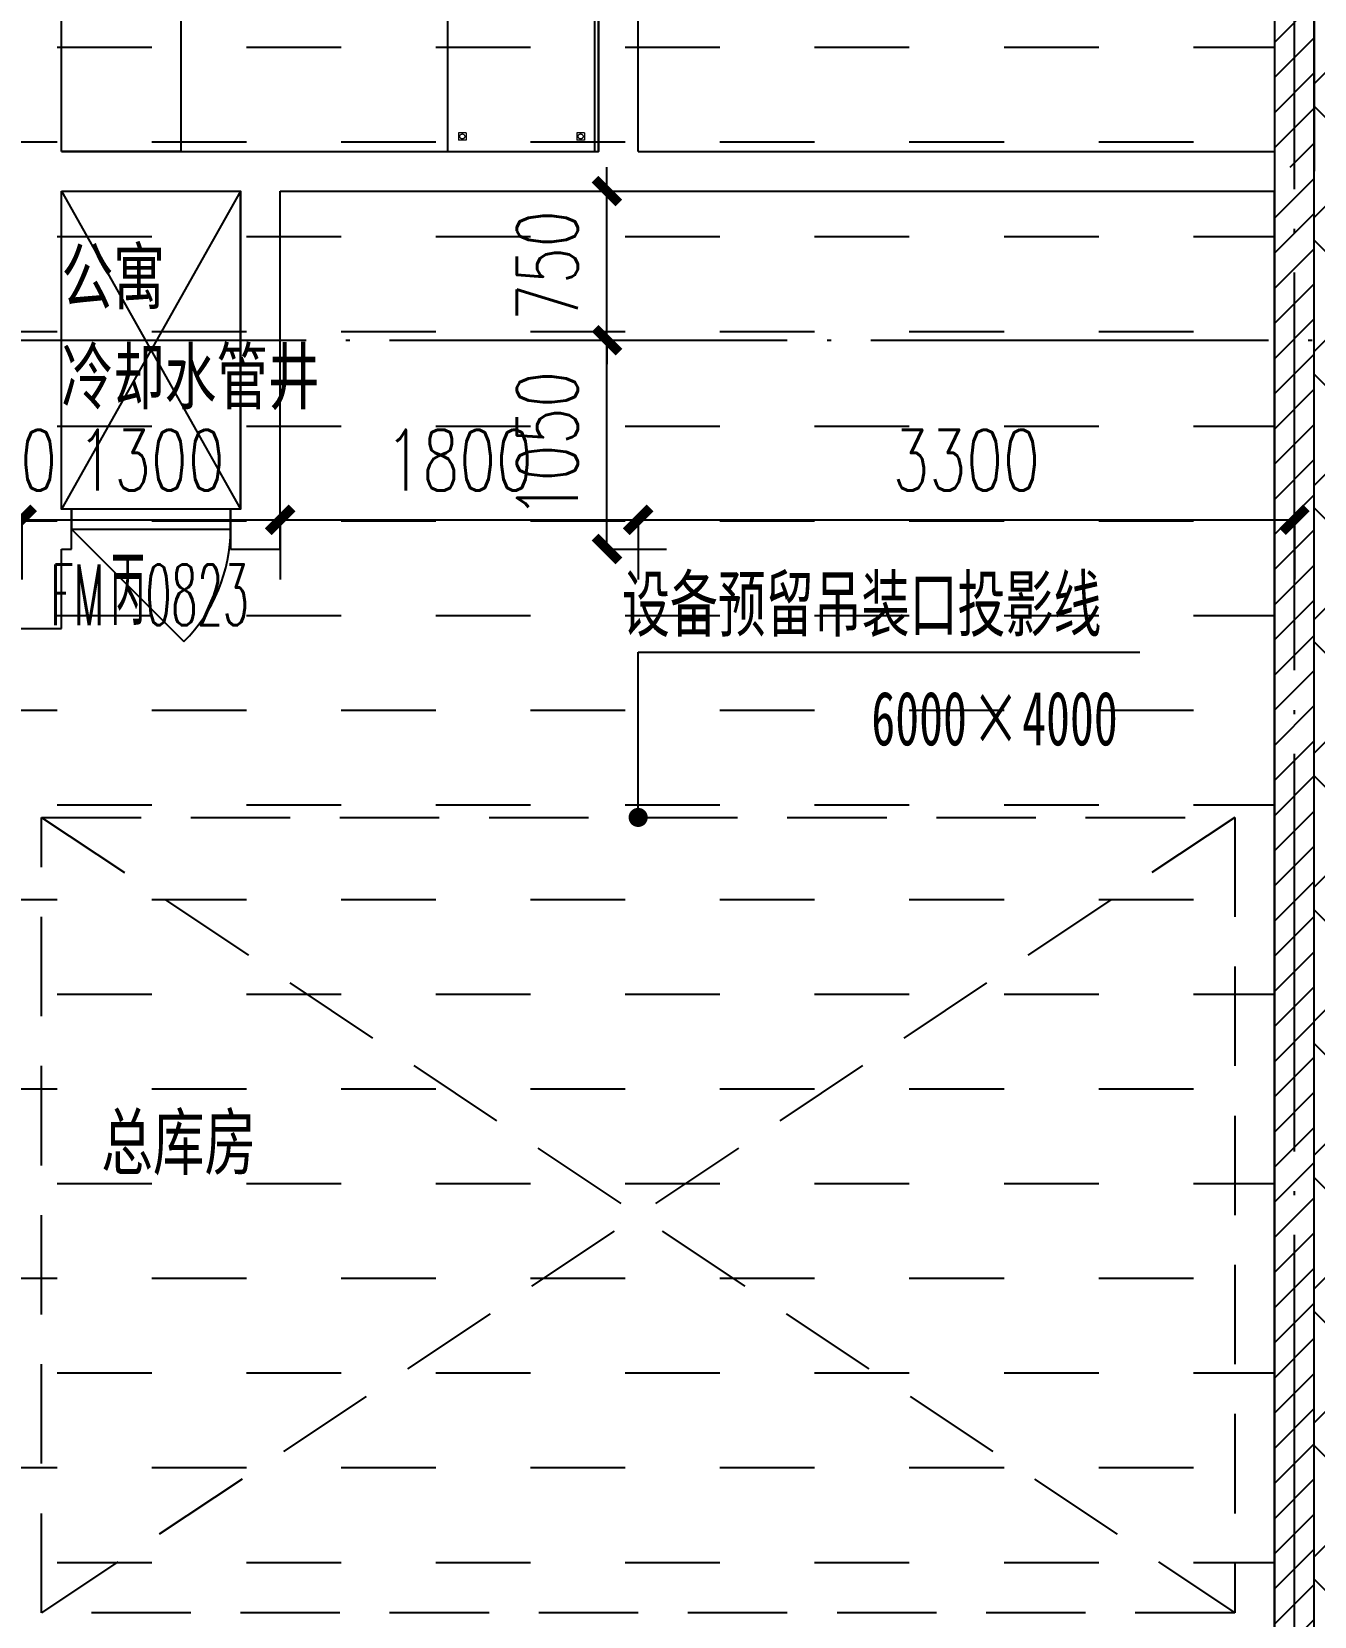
# Model space of a CAD drawing. Header units: millimetres. Extents: x 12325263 to 13848842, y -1463133 to 573208.
# Drawn here: x 12591447 to 12597897, y -841805 to -833835 of the extents above; entities that cross this region are included whole.
import ezdxf
from ezdxf.xclip import XClip

# ---------------------------------------------------------------- set-up
doc = ezdxf.new("R2010")
doc.units = ezdxf.units.MM
doc.header["$LTSCALE"] = 1000
doc.header["$XCLIPFRAME"] = 0
for name, pattern in [('ACAD_ISO02W100', [15, 12, -3]), ('DASHED', [19.05, 12.7, -6.35]), ('DASHED2', [0.375, 0.25, -0.125]), ('DOTE', [2.42, 2, -0.2, 0.02, -0.2])]:
    doc.linetypes.add(name, pattern=pattern)
for name, color, linetype in [('A-ANNO-DIMS', 83, 'Continuous'), ('A-ANNO-TEXT', 7, 'Continuous'), ('A-AXIS', 16, 'DOTE'), ('A-WALL', 5, 'Continuous'), ('A-WALL-PATT', 8, 'Continuous'), ('A_WALL(防火墙)', 151, 'Continuous'), ('AXIS', 3, 'Continuous'), ('DOOR_FIRE', 1, 'Continuous'), ('DOOR_FIRE_TEXT', 7, 'Continuous'), ('fur202301', 252, 'Continuous'), ('PUB_DIM', 83, 'Continuous'), ('PUB_HATCH', 8, 'Continuous'), ('PUB_TEXT', 7, 'Continuous'), ('WALL', 5, 'Continuous'), ('WALL-SHATCH', 8, 'Continuous'), ('建筑-楼板开洞', 251, 'Continuous'), ('投影线', 6, 'ACAD_ISO02W100')]:
    doc.layers.add(name, color=color, linetype=linetype)
doc.styles.add('_TCH_DIM_T3', font='SIMPLEX.shx', dxfattribs={"width": 0.705882, "bigfont": 'GBCBIG.shx'})
doc.styles.add('_TCH_WINDOW', font='SIMPLEX', dxfattribs={"width": 0.7, "height": 3.5, "bigfont": 'GBCBIG'})
doc.styles.add('TITXV', font='', dxfattribs={"width": 0.7})
doc.styles.add('宋体', font='', dxfattribs={"width": 0.65})
doc.styles.get('TITXV').set_extended_font_data('SimSun')
doc.styles.get('宋体').set_extended_font_data('SimSun')
doc.dimstyles.new('_TCH_ARCH&&120', dxfattribs={"dimtxt": 306, "dimasz": 120, "dimexe": 300, "dimexo": 360, "dimgap": 147, "dimtad": 1, "dimdec": 0, "dimzin": 0, "dimdsep": 46, "dimtxsty": '_TCH_DIM_T3', "dimblk": 'ARCHTICK', "dimcen": 0.09, "dimclrt": 7, "dimazin": 2, "dimtfac": 1, "dimtdec": 0, "dimtix": 1, "dimtmove": 2, "dimatfit": 3, "dimfxl": 1, "dimfxlon": 1, "dimtolj": 1, "dimtzin": 0, "dimarcsym": 0})
pattern_1 = [(45, (0, 89.76), (-88.388383, 88.388383), [])]

# ---------------------------------------------------------------- blocks, each defined once
blk = doc.blocks.new('adgshg13-A$C7F010FC0')
at = {"layer": 'WALL-SHATCH'}
h = blk.add_hatch(color=256, dxfattribs=at)
h.dxf.hatch_style = 1
h.paths.add_polyline_path([(-60384.2, -16880.9), (-763.2, 197.5), (12587.6, -13153.3), (12587.6, -157996), (-162964.9, -188820.4), (-171262.4, -180522.9), (-171262.4, -31310.9), (-150707.2, -10755.7), (-131860.1, -7980.9), (-99162.4, -7980.9), (-99162.4, -4980.9), (-76620.4, -4980.9), (-70107.7, -16880.9)], flags=16)
h.paths.add_polyline_path([(-60091.2, -16380.9), (-646.9, 646.9), (12987.6, -12987.6), (12987.6, -158331.9), (-163100.6, -189250.4), (-171662.4, -180688.6), (-171662.4, -31145.2), (-150777.9, -10260.7), (-131896.7, -7480.9), (-99562.4, -7480.9), (-99562.4, -4580.9), (-76365.6, -4580.9), (-69907.5, -16380.9)])
blk = doc.blocks.new('A$C4C7A72D3')
at = {"layer": 'WALL', "color": 1}
blk.add_blockref('adgshg13-A$C7F010FC0', (210433, 205503.6), dxfattribs=at)
blk = doc.blocks.new('qlzw')
at = {"layer": 'A-AXIS'}
for p, q in [((12464366.8, 979489.8), (12464366.8, 1082089.8)), ((12411416.8, 1046489.8), (12486866.8, 1046489.8))]:
    blk.add_line(p, q, dxfattribs=at)
blk = doc.blocks.new('*U1645')
blk.add_line((-400, -20), (850, -20))
at = {"color": 1, "linetype": 'DASHED', "lineweight": 0}
for p, q in [((-344, -71), (-344, -109)), ((-344, -71), (-306, -71)), ((756, -71), (794, -70.9)), ((756, -70.9), (756, -108.9)), ((794, -70.9), (794, -108.9)), ((756, -108.9), (794, -108.9)), ((756, -665.9), (756, -703.9)), ((756, -665.9), (794, -665.9)), ((756, -703.9), (794, -703.9)), ((794, -665.9), (794, -703.9))]:
    blk.add_line(p, q, dxfattribs=at)
at = {"color": 1, "linetype": 'DASHED', "lineweight": 0, "ltscale": 2}
for p, q in [((-306, -71), (-306, -109)), ((-344, -109), (-306, -109)), ((-348, -166.2), (-368, -166.2)), ((-368, -166.2), (-368, -760.1)), ((-348, -166.2), (29.6, -166.2)), ((-348, -166.2), (-348, -760.1)), ((29.6, -166.2), (49.6, -166.2)), ((29.6, -166.2), (29.6, -760.1)), ((49.6, -166.2), (49.6, -760.1)), ((-335.5, -308), (-335.5, -760.1)), ((18, -308), (-335.5, -308)), ((18, -760.1), (18, -308)), ((-323.5, -320), (-323.5, -760.1)), ((6, -320), (-323.5, -320)), ((-323.5, -320), (-323.5, -754.4)), ((6, -320), (-323.5, -320)), ((-6.4, -325), (-311.4, -325)), ((-305.4, -386), (-305.4, -760.1)), ((-57.4, -341), (-260.4, -341)), ((-12.4, -760.1), (-12.4, -386)), ((6, -760.1), (6, -320)), ((6, -746.3), (6, -320)), ((-164, -574.8), (-164, -652.3)), ((-144, -574.8), (-144, -652.3)), ((-344, -666.1), (-344, -704.1)), ((-344, -666.1), (-306, -666.1)), ((-344, -704.1), (-306, -704.1)), ((-306, -666.1), (-306, -704.1))]:
    blk.add_line(p, q, dxfattribs=at)
at = {"color": 2, "ltscale": 2}
for p, q in [((-335.5, -760.1), (-335.5, -860)), ((-323.5, -760.1), (-323.5, -860)), ((-323.5, -766.7), (-323.5, -860)), ((-321.4, -760.1), (-321.4, -845)), ((-305.4, -760.1), (-305.4, -794)), ((-12.4, -794), (-12.4, -760.1)), ((3.6, -760.1), (3.6, -845)), ((6, -860), (6, -760.1)), ((6, -860), (6, -769.4)), ((18, -860), (18, -760.1)), ((-342.5, -860), (-342.5, -882)), ((-324, -860), (-342.5, -860)), ((-323.5, -860), (6, -860)), ((-323.5, -860), (6, -860)), ((-311.4, -855), (-6.4, -855)), ((-260.4, -839), (-57.4, -839)), ((24.5, -860), (6.5, -860)), ((24.5, -882), (24.5, -860)), ((-342.5, -882), (24.5, -882))]:
    blk.add_line(p, q, dxfattribs=at)
for points in [[(62, -760), (850, -760), (850, 0), (-400, 0), (-400, -760)], [(-400, -760), (-273.5, -760)]]:
    blk.add_lwpolyline(points)
at = {"color": 1, "linetype": 'DASHED', "ltscale": 2}
for points in [[(-335.5, -760.1), (-321.4, -760.1)], [(-321, -760.1), (-305.4, -760.1)], [(-303, -760.1), (-10.2, -760.1)], [(-10.2, -760.1), (0, -760.1)], [(16.6, -760.1), (18, -760.1)]]:
    blk.add_lwpolyline(points, dxfattribs=at)
at = {"color": 1, "linetype": 'DASHED', "lineweight": 0, "ltscale": 2}
for centre, radius in [((-325, -89.9), 12.5), ((-154, -613.6), 40), ((-325, -685), 12.5)]:
    blk.add_circle(centre, radius, dxfattribs=at)
at = {"color": 1, "linetype": 'DASHED', "lineweight": 0}
for centre in [(775, -89.9), (775, -684.9)]:
    blk.add_circle(centre, 12.5, dxfattribs=at)
at = {"color": 1, "linetype": 'DASHED', "lineweight": 0, "ltscale": 2}
for centre, radius, start, end in [((-311.4, -335), 10, 90, 180), ((-260.4, -386), 45, 90, 180), ((-57.4, -386), 45, 0, 90), ((-6.4, -335), 10, 0, 90)]:
    blk.add_arc(centre, radius, start, end, dxfattribs=at)
at = {"color": 2, "ltscale": 2}
for centre, radius, start, end in [((-260.4, -794), 45, 180, 270), ((-57.4, -794), 45, 270, 0), ((-311.4, -845), 10, 180, 270), ((-6.4, -845), 10, 270, 0)]:
    blk.add_arc(centre, radius, start, end, dxfattribs=at)
blk = doc.blocks.new('sdfgsdffhg')
at = {"layer": 'fur202301'}
blk.add_line((13213.4, 44869.9, 0), (13213.4, 39619.9), dxfattribs=at)
at = {"layer": 'fur202301', "linetype": 'ByBlock', "ltscale": 0.1, "extrusion": (-3.05466e-13, -2.29294e-08, 1), "elevation": 0}
blk.add_lwpolyline([(10513.2, 39619.9), (10513.2, 40719.9), (11113.2, 40719.9), (11113.2, 39619.9), (10513.2, 39619.9)], dxfattribs=at)
at = {"layer": 'fur202301', "rotation": 270}
blk.add_blockref('*U1645', (13213.4, 40469.9), dxfattribs=at)
blk = doc.blocks.new('_ArchTick')
at = {"color": 0, "linetype": 'ByBlock', "const_width": 0.4}
blk.add_lwpolyline([(-0.5, -0.5), (0.5, 0.5)], dxfattribs=at)
blk = doc.blocks.new('*D4269')
at = {"layer": 'A-ANNO-DIMS', "color": 0, "lineweight": -2, "transparency": 16777216}
for p, q in [((12594340, -834636.8), (12594340, -834516.8)), ((12594339, -834636.8), (12594640, -834636.8)), ((12594340, -835386.8), (12594340, -834636.8)), ((12594339, -835386.8), (12594640, -835386.8)), ((12594340, -835386.8), (12594340, -835506.8))]:
    blk.add_line(p, q, dxfattribs=at)
at = {"layer": 'Defpoints', "color": 0, "transparency": 16777216}
for p in [(12592696.8, -834636.8), (12594340, -834636.8), (12592696.8, -835386.8)]:
    blk.add_point(p, dxfattribs=at)
at = {"layer": 'A-ANNO-DIMS', "color": 0, "lineweight": -2, "transparency": 16777216, "xscale": 120, "yscale": 120, "zscale": 120}
for p, rotation in [((12594340, -834636.8), 270), ((12594340, -835386.8), 90)]:
    blk.add_blockref('_ArchTick', p, dxfattribs=dict(at, rotation=rotation))
at = {"layer": 'A-ANNO-DIMS', "color": 7, "transparency": 16777216, "insert": (12594040, -835011.8), "char_height": 306, "attachment_point": 5, "rotation": 90, "style": '_TCH_DIM_T3'}
blk.add_mtext('\\A1;750', dxfattribs=at)
blk = doc.blocks.new('*D4270')
at = {"layer": 'A-ANNO-DIMS', "color": 0, "lineweight": -2, "transparency": 16777216}
for p, q in [((12594339, -835386.8), (12594640, -835386.8)), ((12594340, -836436.8), (12594340, -835386.8)), ((12594339, -836436.8), (12594640, -836436.8))]:
    blk.add_line(p, q, dxfattribs=at)
at = {"layer": 'Defpoints', "color": 0, "transparency": 16777216}
for p in [(12592696.8, -835386.8), (12594340, -835386.8), (12592696.8, -836436.8)]:
    blk.add_point(p, dxfattribs=at)
at = {"layer": 'A-ANNO-DIMS', "color": 0, "lineweight": -2, "transparency": 16777216, "xscale": 120, "yscale": 120, "zscale": 120}
for p, rotation in [((12594340, -835386.8), 90), ((12594340, -836436.8), 270)]:
    blk.add_blockref('_ArchTick', p, dxfattribs=dict(at, rotation=rotation))
at = {"layer": 'A-ANNO-DIMS', "color": 7, "transparency": 16777216, "insert": (12594040, -835911.8), "char_height": 306, "attachment_point": 5, "rotation": 90, "style": '_TCH_DIM_T3'}
blk.add_mtext('\\A1;1050', dxfattribs=at)
blk = doc.blocks.new('*D4752')
at = {"layer": 'Defpoints', "color": 0, "transparency": 16777216}
for p in [(12591196.8, -835386.8), (12591396.8, -835386.8), (12591396.8, -836290)]:
    blk.add_point(p, dxfattribs=at)
at = {"layer": 'PUB_DIM', "color": 0, "lineweight": -2, "transparency": 16777216}
for p, q in [((12591196.8, -836290), (12591076.8, -836290)), ((12591196.8, -836289), (12591196.8, -836590)), ((12591196.8, -836290), (12591396.8, -836290)), ((12591396.8, -836289), (12591396.8, -836590)), ((12591396.8, -836290), (12591516.8, -836290))]:
    blk.add_line(p, q, dxfattribs=at)
at = {"layer": 'PUB_DIM', "color": 0, "lineweight": -2, "transparency": 16777216, "xscale": 120, "yscale": 120, "zscale": 120}
blk.add_blockref('_ArchTick', (12591196.8, -836290), dxfattribs=at)
at = {"layer": 'PUB_DIM', "color": 0, "lineweight": -2, "transparency": 16777216, "xscale": 120, "yscale": 120, "zscale": 120, "rotation": 180}
blk.add_blockref('_ArchTick', (12591396.8, -836290), dxfattribs=at)
at = {"layer": 'PUB_DIM', "color": 7, "transparency": 16777216, "insert": (12591296.8, -835990), "char_height": 306, "attachment_point": 5, "style": '_TCH_DIM_T3'}
blk.add_mtext('\\A1;200', dxfattribs=at)
blk = doc.blocks.new('*D4753')
at = {"layer": 'Defpoints', "color": 0, "transparency": 16777216}
for p in [(12591396.8, -835386.8), (12592696.8, -835386.8), (12592696.8, -836290)]:
    blk.add_point(p, dxfattribs=at)
at = {"layer": 'PUB_DIM', "color": 0, "lineweight": -2, "transparency": 16777216}
for p, q in [((12591396.8, -836289), (12591396.8, -836590)), ((12591396.8, -836290), (12592696.8, -836290)), ((12592696.8, -836289), (12592696.8, -836590))]:
    blk.add_line(p, q, dxfattribs=at)
at = {"layer": 'PUB_DIM', "color": 0, "lineweight": -2, "transparency": 16777216, "xscale": 120, "yscale": 120, "zscale": 120, "rotation": 180}
blk.add_blockref('_ArchTick', (12591396.8, -836290), dxfattribs=at)
at = {"layer": 'PUB_DIM', "color": 0, "lineweight": -2, "transparency": 16777216, "xscale": 120, "yscale": 120, "zscale": 120}
blk.add_blockref('_ArchTick', (12592696.8, -836290), dxfattribs=at)
at = {"layer": 'PUB_DIM', "color": 7, "transparency": 16777216, "insert": (12592046.8, -835990), "char_height": 306, "attachment_point": 5, "style": '_TCH_DIM_T3'}
blk.add_mtext('\\A1;1300', dxfattribs=at)
blk = doc.blocks.new('*D4754')
at = {"layer": 'Defpoints', "color": 0, "transparency": 16777216}
for p in [(12592696.8, -835386.8), (12594496.8, -835386.8), (12594496.8, -836290)]:
    blk.add_point(p, dxfattribs=at)
at = {"layer": 'PUB_DIM', "color": 0, "lineweight": -2, "transparency": 16777216}
for p, q in [((12592696.8, -836289), (12592696.8, -836590)), ((12592696.8, -836290), (12594496.8, -836290)), ((12594496.8, -836289), (12594496.8, -836590))]:
    blk.add_line(p, q, dxfattribs=at)
at = {"layer": 'PUB_DIM', "color": 0, "lineweight": -2, "transparency": 16777216, "xscale": 120, "yscale": 120, "zscale": 120, "rotation": 180}
blk.add_blockref('_ArchTick', (12592696.8, -836290), dxfattribs=at)
at = {"layer": 'PUB_DIM', "color": 0, "lineweight": -2, "transparency": 16777216, "xscale": 120, "yscale": 120, "zscale": 120}
blk.add_blockref('_ArchTick', (12594496.8, -836290), dxfattribs=at)
at = {"layer": 'PUB_DIM', "color": 7, "transparency": 16777216, "insert": (12593596.8, -835990), "char_height": 306, "attachment_point": 5, "style": '_TCH_DIM_T3'}
blk.add_mtext('\\A1;1800', dxfattribs=at)
blk = doc.blocks.new('*D4755')
at = {"layer": 'Defpoints', "color": 0, "transparency": 16777216}
for p in [(12594496.8, -835386.8), (12597796.8, -835386.8), (12597796.8, -836290)]:
    blk.add_point(p, dxfattribs=at)
at = {"layer": 'PUB_DIM', "color": 0, "lineweight": -2, "transparency": 16777216}
for p, q in [((12594496.8, -836289), (12594496.8, -836590)), ((12594496.8, -836290), (12597796.8, -836290)), ((12597796.8, -836289), (12597796.8, -836590))]:
    blk.add_line(p, q, dxfattribs=at)
at = {"layer": 'PUB_DIM', "color": 0, "lineweight": -2, "transparency": 16777216, "xscale": 120, "yscale": 120, "zscale": 120, "rotation": 180}
blk.add_blockref('_ArchTick', (12594496.8, -836290), dxfattribs=at)
at = {"layer": 'PUB_DIM', "color": 0, "lineweight": -2, "transparency": 16777216, "xscale": 120, "yscale": 120, "zscale": 120}
blk.add_blockref('_ArchTick', (12597796.8, -836290), dxfattribs=at)
at = {"layer": 'PUB_DIM', "color": 7, "transparency": 16777216, "insert": (12596146.8, -835990), "char_height": 306, "attachment_point": 5, "style": '_TCH_DIM_T3'}
blk.add_mtext('\\A1;3300', dxfattribs=at)
blk = doc.blocks.new('$DorLib2D$00000114')
at = {"color": 0}
blk.add_line((0.5, 0), (-0.2071, 0.7071), dxfattribs=at)
blk.add_arc((0.5, 0), 1, 135, 180, dxfattribs=at)

msp = doc.modelspace()

# ---------------------------------------------------------------- block references
ref = msp.add_blockref('A$C4C7A72D3', (12385714.9, -906209.5), dxfattribs=dict(rotation=350.041249254255))
XClip(ref).set_block_clipping_path([(223442.8584877662, 85923.1187333744), (220542.7961432356, 85923.1422391906), (220542.8579492103, 89292.823275506), (211526.9150355905, 89292.8101311298), (210631.4331447985, 94392.8080583527), (206113.3685902953, 94392.8025418455), (206001.4315187763, 95030.3127344656), (204376.2826588508, 94744.9613686837), (203364.4570056833, 100506.9030052917), (197947.3947122637, 99555.7482674252), (192482.3428474721, 130679.4765393781), (190118.7804593667, 130264.4504016289), (191623.4071957469, 121695.6427078634), (177046.6486519482, 119136.2011700841), (175707.6223907359, 126760.8483765714), (173902.988371335, 128026.4039125028), (169528.3854461554, 127258.2903269802), (169070.0967394859, 129868.3614864857), (163308.2517458182, 128856.6693391807), (163766.52659606, 126246.6171700556), (159679.1795131005, 125528.9180921423), (170669.6888374612, 62935.797914044), (167222.1989369914, 62330.4650948944), (167939.7759490944, 58243.6808593175), (171386.9528796654, 58848.2912487988), (172857.0656793863, 50477.0032648193), (165962.5026008021, 49266.4230898353), (168037.7813034765, 37447.1796448426), (140649.9584970828, 32638.2390106404), (115387.9799239188, 28202.5781787895), (95598.7254695911, 140907.4332163476), (226939.476109907, 163968.8668500402), (240128.6952811591, 88852.8973128139)])

# ---------------------------------------------------------------- next in the draw order: hatches: boundary and pattern name
at = {"layer": 'A-WALL-PATT'}
h = msp.add_hatch(dxfattribs=at)
h.set_pattern_fill('ANSI37', color=252, scale=300)
h.set_pattern_definition([(45, (0, 0), (-336.759605, 336.759605), []), (135, (0, 0), (-336.759605, -336.759605), [])])
h.paths.add_polyline_path([(12620650.4, -860223), (12617794, -859722), (12618376.9, -856402.6), (12609496.8, -854843.4), (12609496.8, -849665.4), (12605046.8, -848884), (12605046.8, -848236.8), (12604796.8, -848236.8), (12604796.8, -848236.8), (12603396.8, -848236.8), (12603396.8, -842386.7), (12597896.8, -842386.8), (12597896.8, -819486.8), (12597896.6, -810786.8), (12595496.8, -810786.8), (12595496.9, -819486.7), (12580697.2, -819486.7), (12580696.9, -811745.4), (12579138.3, -810186.8), (12574696.8, -810186.7), (12574696.8, -807536.8), (12568846.8, -807536.8), (12568846.8, -810186.8), (12564696.9, -810186.8), (12564696.8, -873736.8), (12561196.8, -873736.8), (12561196.8, -877886.8), (12564696.8, -877886.8), (12564696.8, -886386.8), (12557696.8, -886386.8), (12557696.8, -898386.9), (12504241.6, -898386.9), (12504241.6, -783958), (12634041.3, -783958), (12627930.1, -818762.8)])
at = {"layer": '建筑-楼板开洞'}
h = msp.add_hatch(dxfattribs=at)
h.set_pattern_fill('DASH', color=256, scale=500)
h.set_pattern_definition([(0, (0, 0), (476.25, 476.25), [476.25, -476.25])])
h.paths.add_polyline_path([(12597696.7, -842386.8), (12590696.8, -842386.9), (12590697.1, -843986.8), (12595796.8, -843986.9), (12595797.1, -849736.9), (12588796.8, -849736.8), (12588796.8, -851936.8), (12564896.8, -851936.8), (12564896.8, -816186.8), (12568846.8, -816186.8), (12568846.8, -816040), (12568846.8, -807536.8), (12574696.8, -807536.8), (12574696.8, -810386.8), (12575896.8, -810386.8), (12579055.2, -810386.8), (12580496.9, -811828.2), (12580696.9, -819086.9), (12595696.9, -819086.7), (12595696.9, -812786.8), (12597696.7, -812786.8)])

# ---------------------------------------------------------------- next in the draw order: linework, layer by layer
at = {"layer": 'A_WALL(防火墙)'}
for p, q in [((12597896.8, -829086.8), (12597896.9, -834536.8)), ((12597896.7, -842386.7), (12597896.7, -834536.8))]:
    msp.add_line(p, q, dxfattribs=at)
at = {"layer": 'DOOR_FIRE'}
msp.add_lwpolyline([(12592446.8, -836236.8), (12591646.8, -836236.8), (12591646.8, -836336.8), (12592446.8, -836336.8)], close=True, dxfattribs=at)
at = {"layer": 'PUB_HATCH', "color": 6, "elevation": 0}
msp.add_lwpolyline([(12603396.8, -842386.7), (12597896.8, -842386.8), (12597896.8, -819486.8), (12597896.6, -810786.8), (12595496.8, -810786.8), (12595496.9, -819486.7), (12580697.2, -819486.7), (12580696.9, -811745.4), (12579138.3, -810186.8), (12574696.8, -810186.7), (12574696.8, -807536.8), (12568846.8, -807536.8), (12568846.8, -810186.8), (12564696.9, -810186.8), (12564696.8, -873736.8), (12561196.8, -873736.8), (12561196.8, -877886.8), (12564696.8, -877886.8), (12564696.8, -886386.8), (12557696.8, -886386.8), (12557696.8, -898386.9), (12504241.6, -898386.9)], dxfattribs=at)
at = {"layer": '建筑-楼板开洞'}
for p, q in [((12591596.8, -834636.8), (12592496.8, -836236.8)), ((12592496.8, -834636.8), (12591596.8, -836236.8))]:
    msp.add_line(p, q, dxfattribs=at)
for points in [[(12597696.7, -842386.8), (12590696.8, -842386.9), (12590697.1, -843986.8), (12595796.8, -843986.9), (12595797.1, -849736.9), (12588796.8, -849736.8), (12588796.8, -851936.8), (12564896.8, -851936.8), (12564896.8, -816186.8), (12568846.8, -816186.8), (12568846.8, -816040), (12568846.8, -807536.8), (12574696.8, -807536.8), (12574696.8, -810386.8), (12575896.8, -810386.8), (12579055.2, -810386.8), (12580496.9, -811828.2), (12580696.9, -819086.9), (12595696.9, -819086.7), (12595696.9, -812786.8), (12597696.7, -812786.8)], [(12591596.8, -834636.8), (12592496.8, -834636.8), (12592496.8, -836236.8), (12591596.8, -836236.8)]]:
    msp.add_lwpolyline(points, close=True, dxfattribs=at)
at = {"layer": '投影线', "linetype": 'DASHED2', "ltscale": 2}
for p, q in [((12591496.8, -837786.8), (12597496.8, -841786.8)), ((12597496.8, -837786.8), (12591496.8, -841786.8))]:
    msp.add_line(p, q, dxfattribs=at)
msp.add_lwpolyline([(12597496.8, -841786.8), (12591496.8, -841786.8), (12591496.8, -837786.8), (12597496.8, -837786.8)], close=True, dxfattribs=at)

# ---------------------------------------------------------------- next in the draw order: block references
at = {"color": 2}
msp.add_blockref('qlzw', (133430, -1881876.5), dxfattribs=at)

# ---------------------------------------------------------------- next in the draw order: block references
msp.add_blockref('sdfgsdffhg', (12581083.9, -874056.8, 0))

# ---------------------------------------------------------------- next in the draw order: hatches: boundary and pattern name
at = {"layer": 'A-WALL-PATT'}
h = msp.add_hatch(dxfattribs=at)
h.set_pattern_fill('普通砖', color=256, scale=50, style=0)
h.set_pattern_definition(pattern_1)
h.paths.add_polyline_path([(12597763.5, -829086.8), (12597696.8, -829186.8), (12597696.9, -834436.8), (12597796.8, -834536.8), (12597896.9, -834536.8), (12597896.8, -829086.8)])
h = msp.add_hatch(dxfattribs=at)
h.set_pattern_fill('普通砖', color=256, scale=50, style=0)
h.set_pattern_definition(pattern_1)
h.paths.add_polyline_path([(12597796.8, -842486.7), (12597896.7, -842386.7), (12597896.7, -834536.8), (12597796.8, -834536.8), (12597696.7, -834636.8), (12597696.7, -842386.8)])

# ---------------------------------------------------------------- next in the draw order: linework, layer by layer
at = {"layer": 'A-WALL'}
for p, q in [((12591596.8, -834436.8), (12591596.8, -829186.8)), ((12594296.8, -834436.8), (12594296.8, -829186.8)), ((12594496.8, -834436.8), (12594496.8, -829186.8)), ((12591596.8, -834436.8), (12592596.8, -834436.8)), ((12592596.8, -834436.8), (12594296.8, -834436.8)), ((12594496.8, -834436.8), (12597696.9, -834436.8)), ((12591596.8, -834636.8), (12592496.8, -834636.8)), ((12591596.8, -836236.8), (12591596.8, -834636.8)), ((12592496.8, -836236.8), (12592496.8, -834636.8)), ((12592696.8, -836436.8), (12592696.8, -834636.8)), ((12592696.8, -834636.8), (12594396.8, -834636.8)), ((12594396.8, -834636.8), (12597696.7, -834636.8)), ((12591646.8, -836236.8), (12591596.8, -836236.8)), ((12591646.8, -836436.8), (12591646.8, -836236.8)), ((12592496.8, -836236.8), (12592446.8, -836236.8)), ((12592446.8, -836236.8), (12592446.8, -836436.8)), ((12591596.8, -836836.8), (12591596.8, -836436.8)), ((12591596.8, -836436.8), (12591646.8, -836436.8)), ((12592446.8, -836436.8), (12592696.8, -836436.8)), ((12588996.8, -836836.8), (12591596.8, -836836.8))]:
    msp.add_line(p, q, dxfattribs=at)
at = {"layer": 'A_WALL(防火墙)'}
for p, q in [((12597696.8, -829186.8), (12597696.9, -834436.8)), ((12597696.7, -842386.8), (12597696.7, -834636.8))]:
    msp.add_line(p, q, dxfattribs=at)
at = {"layer": 'AXIS'}
for p, q in [((12594496.8, -837786.8), (12594496.8, -836956.2)), ((12594496.8, -836956.2), (12597019.4, -836956.2))]:
    msp.add_line(p, q, dxfattribs=at)
at = {"layer": 'AXIS', "const_width": 48}
msp.add_lwpolyline([(12594496.8, -837810.8, 1), (12594496.8, -837762.8, 1)], format="xyb", close=True, dxfattribs=at)

# ---------------------------------------------------------------- next in the draw order: block references
at = {"layer": 'DOOR_FIRE', "xscale": -800, "yscale": -800, "zscale": 200}
msp.add_blockref('$DorLib2D$00000114', (12592046.8, -836336.8), dxfattribs=at)

# ---------------------------------------------------------------- next in the draw order: texts
at = {"layer": 'A-ANNO-TEXT', "style": 'TITXV', "width": 0.7}
for s, p in [('公寓', (12591596.8, -835200.9)), ('冷却水管井', (12591596.8, -835704.9)), ('总库房', (12591796.8, -839555.3))]:
    msp.add_text(s, height=271.9, dxfattribs=at).set_placement(p)
at = {"layer": 'DOOR_FIRE_TEXT', "style": '_TCH_WINDOW'}
for s, height, width, p in [('丙', 347.2, 0.7, (12591843.1, -836820)), ('FM', 306, 0.494118, (12591540.7, -836820)), ('0823', 306, 0.494118, (12592020.1, -836820))]:
    msp.add_text(s, height=height, dxfattribs=dict(at, width=width)).set_placement(p)
at = {"layer": 'PUB_TEXT', "style": '宋体', "width": 0.65}
for s, p in [('设备预留吊装口投影线', (12594415.4, -836848.2)), ('6000', (12595669.3, -837424.2)), ('×', (12596174.8, -837424.2)), ('4000', (12596427.6, -837424.2))]:
    msp.add_text(s, height=271.9, dxfattribs=at).set_placement(p)

# ---------------------------------------------------------------- next in the draw order: dimensions: what is measured, and where the dimension line sits
at = {"layer": 'A-ANNO-DIMS'}
for p1, p2, picture, middle in [((12592696.8, -835386.8), (12592696.8, -834636.8), '*D4269', (12594040, -835011.8)), ((12592696.8, -836436.8), (12592696.8, -835386.8), '*D4270', (12594040, -835911.8))]:
    dim = msp.add_aligned_dim(p1=p1, p2=p2, distance=-1643.2, dimstyle='_TCH_ARCH&&120', dxfattribs=at)
    dim.commit()
    dim.dimension.update_dxf_attribs({"geometry": picture, "text_midpoint": middle})
at = {"layer": 'PUB_DIM'}
for p1, p2, picture, middle in [((12591196.8, -835386.8), (12591396.8, -835386.8), '*D4752', (12591296.8, -835990)), ((12591396.8, -835386.8), (12592696.8, -835386.8), '*D4753', (12592046.8, -835990)), ((12592696.8, -835386.8), (12594496.8, -835386.8), '*D4754', (12593596.8, -835990)), ((12594496.8, -835386.8), (12597796.8, -835386.8), '*D4755', (12596146.8, -835990))]:
    dim = msp.add_aligned_dim(p1=p1, p2=p2, distance=-903.2, dimstyle='_TCH_ARCH&&120', dxfattribs=at)
    dim.commit()
    dim.dimension.update_dxf_attribs({"geometry": picture, "text_midpoint": middle})

doc.saveas('drawing.dxf')
